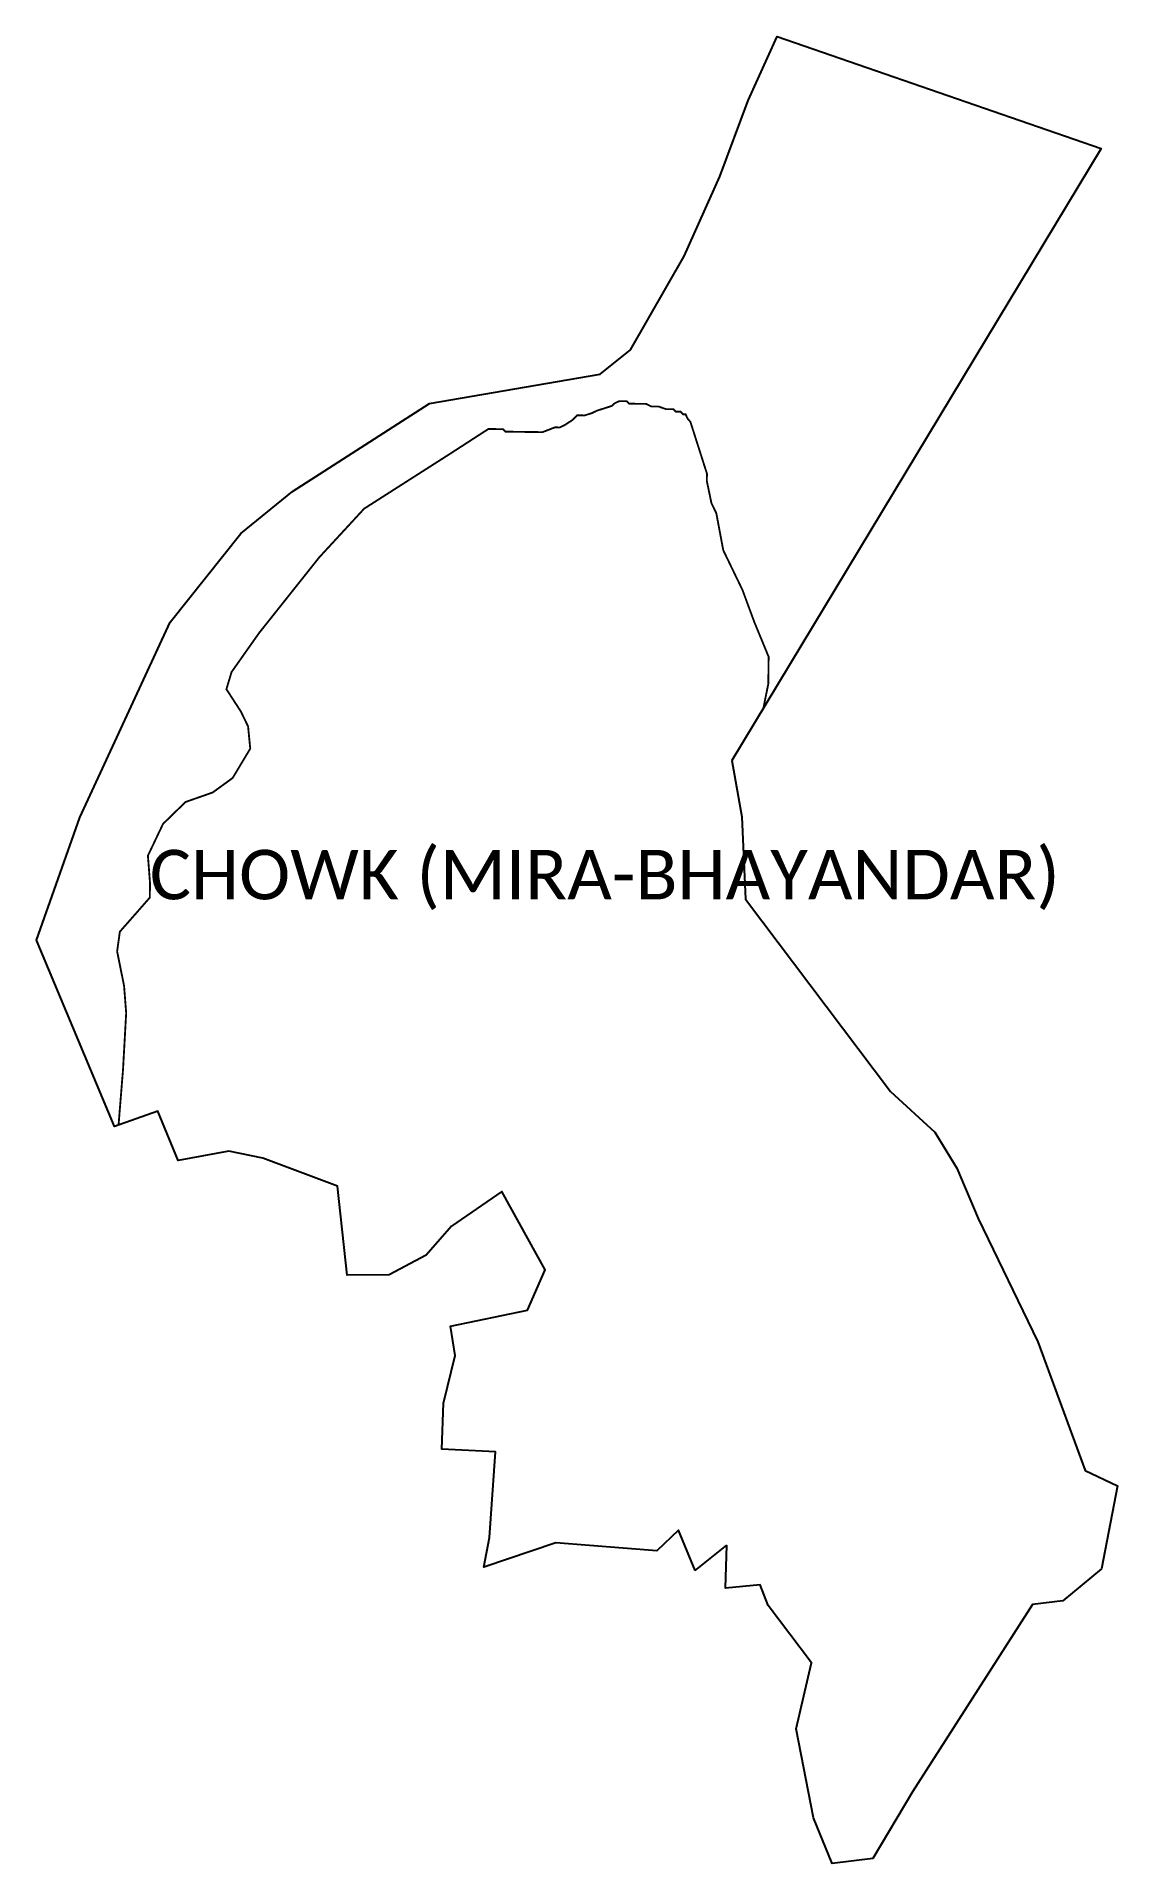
# Model space of a CAD drawing. Header units: metres. Extents: x 267138 to 268884, y 2134208 to 2137159.
import ezdxf

# ---------------------------------------------------------------- set-up
doc = ezdxf.new("R2010")
doc.units = ezdxf.units.M
for name, color, linetype in [('HAZARDS LINE', 1, 'Continuous'), ('village', 3, 'Continuous'), ('VILLAGE NAME', 250, 'Continuous')]:
    doc.layers.add(name, color=color, linetype=linetype)
doc.styles.get("Standard").update_dxf_attribs({"font": 'simplex.shx'})

msp = doc.modelspace()

# ---------------------------------------------------------------- linework, layer by layer
at = {"layer": 'HAZARDS LINE', "lineweight": 0, "const_width": 2.98}
msp.add_lwpolyline([(267270.2, 2135400.6), (267277.4, 2135490), (267282.5, 2135581.5), (267279.1, 2135625.3), (267267.9, 2135681.1), (267272.3, 2135712.9), (267296.5, 2135740.4), (267320.7, 2135768), (267321, 2135791.8), (267317.6, 2135835.7), (267342.1, 2135887.1), (267378.4, 2135922.4), (267422.3, 2135937.8), (267454.5, 2135961.2), (267482.9, 2136008.6), (267479.4, 2136044.5), (267467.8, 2136068.5), (267444.4, 2136104.6), (267452.7, 2136132.3), (267497.2, 2136195.4), (267594.3, 2136317.5), (267666.9, 2136396.2), (267807.3, 2136485.9), (267867.5, 2136524.9), (267891.3, 2136524.6), (267895.3, 2136520.6), (267954.9, 2136519.8), (267974.9, 2136527.5), (267982.9, 2136527.4), (267990.9, 2136531.3), (268002.9, 2136539.1), (268011, 2136546.9), (268022.9, 2136546.8), (268034.9, 2136550.6), (268042.9, 2136554.5), (268054.9, 2136558.3), (268066.8, 2136562.1), (268070.9, 2136566.1), (268078.9, 2136569.9), (268090.8, 2136569.8), (268094.7, 2136565.8), (268122.6, 2136565.4), (268130.5, 2136561.3), (268142.4, 2136561.2), (268154.3, 2136557), (268166.2, 2136556.9), (268170.2, 2136552.9), (268178.1, 2136552.8), (268182, 2136548.7), (268186, 2136548.7), (268189.9, 2136540.7), (268193.8, 2136536.6), (268220.6, 2136452.7), (268220.4, 2136440.8), (268227.9, 2136404.9), (268235.7, 2136388.9), (268246.9, 2136329.1), (268277.9, 2136265), (268297.1, 2136213), (268320.2, 2136157), (268319.7, 2136113.3), (268311.7, 2136073.7)], dxfattribs=at)
at = {"layer": 'village', "flags": 128}
msp.add_lwpolyline([(268201.8, 2134681.2), (268252.6, 2134721.9)], dxfattribs=at)
at = {"layer": 'village', "color": 3, "true_color": 0x00ff00}
for points in [[(268201.8, 2134681.2, 0), (268174.7, 2134746.3, 0), (268139.6, 2134713, 0), (267976.5, 2134725.8, 0), (267860.2, 2134686.5, 0), (267869.6, 2134734.1, 0), (267878.9, 2134873, 0), (267792.1, 2134876.8, 0), (267795.1, 2134951.6, 0), (267813.7, 2135028.1, 0), (267806.2, 2135075.7, 0), (267930.8, 2135101.5, 0), (267959.5, 2135166.8, 0), (267889.1, 2135293.2, 0), (267807.8, 2135237.3, 0), (267766.8, 2135190.4, 0), (267707.5, 2135158.5, 0), (267639.5, 2135158.3, 0), (267624.1, 2135302, 0), (267503, 2135347.2, 0), (267448.2, 2135358.5, 0), (267366.4, 2135343.1, 0), (267333.9, 2135422.8, 0), (267263.9, 2135398.4, 0), (267137.7, 2135699.1, 0), (267207.5, 2135897.2, 0), (267353.6, 2136213.1, 0), (267467.8, 2136356, 0), (267551.3, 2136423.7, 0), (267772.5, 2136565.9, 0), (268048.2, 2136613.5, 0), (268097.3, 2136653, 0), (268183.8, 2136804.3, 0), (268241.2, 2136932.9, 0), (268286.9, 2137055.5, 0), (268333.8, 2137158.8, 0), (268857.3, 2136978.2, 0), (268260.8, 2135989.3, 0), (268276.7, 2135898.4, 0)], [(268276.7, 2135898.4, 0), (268283.1, 2135765.7, 0), (268517.2, 2135454.8, 0), (268588.8, 2135389, 0), (268624.2, 2135330.9, 0), (268658.4, 2135249.5, 0), (268754.9, 2135050.3, 0), (268831.3, 2134842.8, 0), (268883.6, 2134817.7, 0), (268857.6, 2134683.7, 0), (268795.2, 2134631.9, 0), (268746.3, 2134626.2, 0), (268552.8, 2134323.3, 0), (268488.3, 2134215.9, 0), (268422.7, 2134207.9, 0), (268392.6, 2134281.5, 0), (268364.8, 2134425.4, 0), (268389.2, 2134531.7, 0), (268319.3, 2134624.7, 0), (268306.4, 2134657.7, 0), (268250.7, 2134652.7, 0), (268252.6, 2134721.9, 0)]]:
    msp.add_polyline3d(points, dxfattribs=at)

# ---------------------------------------------------------------- texts
at = {"layer": 'VILLAGE NAME', "insert": (267320.7, 2135845.1), "char_height": 80, "attachment_point": 1}
msp.add_mtext_dynamic_manual_height_columns('{\\fCalibri|b0|i0|c0|p34;CHOWK (MIRA-BHAYANDAR)}', width=1449.11, gutter_width=643.2, heights=[0], dxfattribs=at)

doc.saveas('drawing.dxf')
